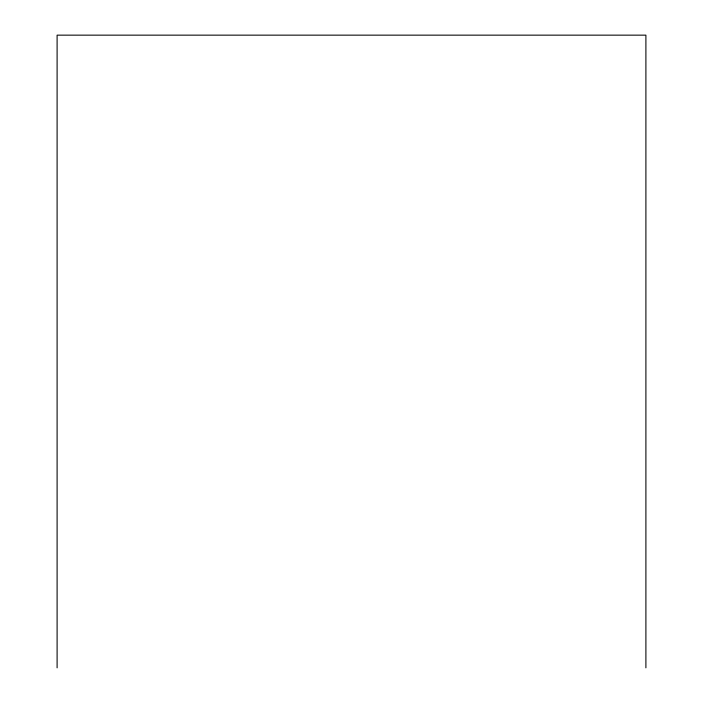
<?xml version="1.0" encoding="UTF-8"?>
<svg xmlns="http://www.w3.org/2000/svg" width="703" height="703" viewBox="0 0 703 703"><rect width="100%" height="100%" fill="white"/><g stroke="black" fill="none" stroke-linecap="round" stroke-linejoin="round"><path stroke-width="1.05" d="M645.899 667.85L645.899 35.15L57.101 35.15L57.101 667.85"/></g></svg>
